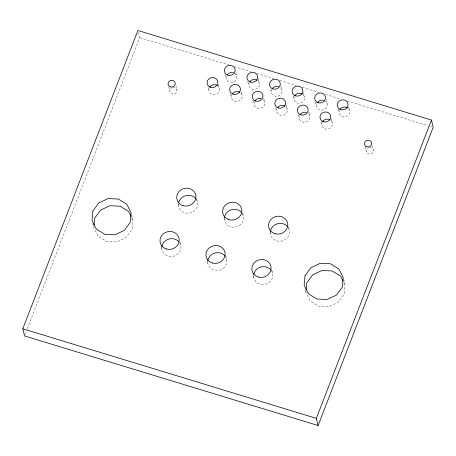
<?xml version="1.0" encoding="UTF-8"?>
<svg xmlns="http://www.w3.org/2000/svg" width="456" height="456" viewBox="0 0 456 456"><rect width="100%" height="100%" fill="white"/><g stroke="black" fill="none" stroke-linecap="round" stroke-linejoin="round"><path stroke-width="0.34" stroke-dasharray="2.28 1.71" d="M131.596 214.742L132.873 219.957L131.978 229.528L126.078 237.57L116.77 241.931L106.533 241.446L98.114 236.236L93.776 227.709L93.97 225.663M343.716 279.471L344.992 284.686L344.098 294.257L338.198 302.299L328.884 306.66L318.653 306.17L310.234 300.966L305.896 292.438L306.09 290.386M25.074 334.624L26.357 331.301M27.383 328.645L139.656 37.648L138.373 32.427M139.656 37.648L228.878 64.872M234.327 66.536L250.669 71.524M256.802 73.393L273.828 78.592M279.955 80.461L296.303 85.449M302.431 87.318L318.778 92.306M325.59 94.386L341.253 99.163M347.387 101.038L427.751 125.56M430.475 126.392L431.838 126.808M343.756 282.253L344.992 284.686M131.636 217.523L132.873 219.957M372.278 145.51L373.396 150.075M365.176 146.917L366.299 151.483M348.777 107.074L349.735 110.985M338.124 109.183L339.087 113.099M331.318 118.537L332.441 123.103M326.034 99.533L327.157 104.099M320.99 121.951L321.793 125.218M315.546 102.292L316.504 106.208M308.9 112.301L309.863 116.212M303.457 92.642L304.574 97.208M298.252 114.41L299.21 118.326M293.123 96.056L293.926 99.317M286.157 104.755L287.28 109.326M280.873 85.751L281.996 90.316M275.669 107.519L276.632 111.435M270.545 89.165L271.343 92.425M263.739 98.519L264.702 102.435M258.295 78.859L259.413 83.425M305.252 289.828L305.896 292.438M288.443 226.518L289.406 230.434M253.091 100.628L254.049 104.544M247.802 81.624L248.765 85.534M241.161 91.627L242.119 95.543M235.872 72.624L236.835 76.534M269.992 232.229L270.471 234.184M230.508 93.742L231.471 97.652M225.224 74.733L226.182 78.649M271.89 270.493L272.694 273.754M218.418 84.086L219.541 88.652M242.677 213.157L243.475 216.418M208.09 87.501L208.888 90.761M253.279 275.549L253.758 277.505M223.902 217.563L224.54 220.174M225.64 255.172L226.763 259.738M175.828 85.563L176.951 90.128M196.587 198.491L197.551 202.401M168.726 86.971L169.849 91.536M207.189 260.883L207.828 263.488M177.971 203.547L178.615 206.158M180.035 242.461L180.832 245.721M161.099 246.217L161.903 249.478M92.813 223.799L93.776 227.709M242.204 213.334A9.656 8.92 -13.8 0 1 236.39 226.888A9.656 8.92 -13.8 0 1 224.409 218.185M172.773 87.546A3.619 3.346 -13.8 0 1 176.848 91.684A3.619 3.346 -13.8 0 1 170.92 93.36A3.619 3.346 -13.8 0 1 172.174 87.717M234.612 73.359A5.432 5.016 -13.8 0 1 236.191 79.948A5.432 5.016 -13.8 0 1 229.225 82.234A5.432 5.016 -13.8 0 1 226.427 76.038M217.318 85.477A5.432 5.016 -13.8 0 1 218.897 92.066A5.432 5.016 -13.8 0 1 211.926 94.352A5.432 5.016 -13.8 0 1 209.133 88.156M196.274 199.318A9.656 8.92 -13.8 0 1 190.465 212.872A9.656 8.92 -13.8 0 1 178.478 204.168M179.561 242.632A9.656 8.92 -13.8 0 1 173.753 256.192A9.656 8.92 -13.8 0 1 161.766 247.488M288.488 227.926A9.656 8.92 -13.8 0 1 281.968 240.996A9.656 8.92 -13.8 0 1 270.34 232.195M369.223 147.493A3.619 3.346 -13.8 0 1 373.299 151.631A3.619 3.346 -13.8 0 1 367.371 153.307A3.619 3.346 -13.8 0 1 368.619 147.664M271.018 270.123A9.656 8.92 -13.8 0 1 265.956 284.122A9.656 8.92 -13.8 0 1 253.621 275.515M225.093 256.107A9.656 8.92 -13.8 0 1 220.026 270.106A9.656 8.92 -13.8 0 1 207.697 261.499M331.261 120.783A5.432 5.016 -13.8 0 1 328.052 129.088A5.432 5.016 -13.8 0 1 322.039 122.607M324.319 100.594A5.432 5.016 -13.8 0 1 326.735 107.109A5.432 5.016 -13.8 0 1 319.764 109.879A5.432 5.016 -13.8 0 1 316.749 103.603M308.678 113.892A5.432 5.016 -13.8 0 1 305.474 122.197A5.432 5.016 -13.8 0 1 299.455 115.721M303.394 94.882A5.432 5.016 -13.8 0 1 300.19 103.193A5.432 5.016 -13.8 0 1 294.171 96.712M348.555 108.665A5.432 5.016 -13.8 0 1 345.352 116.97A5.432 5.016 -13.8 0 1 339.332 110.494M286.1 107A5.432 5.016 -13.8 0 1 282.891 115.305A5.432 5.016 -13.8 0 1 276.877 108.83M280.81 87.991A5.432 5.016 -13.8 0 1 277.607 96.301A5.432 5.016 -13.8 0 1 271.588 89.821M263.517 100.109A5.432 5.016 -13.8 0 1 260.313 108.42A5.432 5.016 -13.8 0 1 254.294 101.939M258.233 81.1A5.432 5.016 -13.8 0 1 255.029 89.41A5.432 5.016 -13.8 0 1 249.01 82.929M240.939 93.218A5.432 5.016 -13.8 0 1 237.736 101.528A5.432 5.016 -13.8 0 1 231.716 95.047"/><path stroke-width="0.68" d="M94.033 224.979L94.677 218.145L100.571 210.102L109.885 205.741L120.122 206.226L128.535 211.43L131.014 216.304M306.153 289.708L306.791 282.874L312.691 274.831L322.004 270.471L332.242 270.955L340.655 276.159L343.134 281.033M22.8 328.776L137.894 30.472L431.439 120.048L433.2 127.224L318.106 425.528L24.561 335.952L22.8 328.776L316.344 418.351L318.106 425.528M316.344 418.351L431.439 120.048M224.472 217.501A9.656 8.92 -13.8 0 1 231.295 209.794A9.656 8.92 -13.8 0 1 241.372 212.291M227.082 74.852A5.432 5.016 -13.8 0 1 233.358 72.795M209.788 86.971A5.432 5.016 -13.8 0 1 217.318 85.477M178.661 202.806A9.656 8.92 -13.8 0 1 185.723 195.681A9.656 8.92 -13.8 0 1 195.447 198.274M161.829 246.804A9.656 8.92 -13.8 0 1 168.657 239.098A9.656 8.92 -13.8 0 1 178.735 241.594M270.402 231.511A9.656 8.92 -13.8 0 1 277.225 223.81A9.656 8.92 -13.8 0 1 287.303 226.301M253.69 274.831A9.656 8.92 -13.8 0 1 260.513 267.13A9.656 8.92 -13.8 0 1 270.59 269.621M207.759 260.815A9.656 8.92 -13.8 0 1 214.582 253.114A9.656 8.92 -13.8 0 1 224.66 255.605M322.688 121.421A5.432 5.016 -13.8 0 1 330.218 119.928M317.028 102.999A5.432 5.016 -13.8 0 1 323.68 100.354M300.111 114.53A5.432 5.016 -13.8 0 1 306.386 112.472M294.821 95.521A5.432 5.016 -13.8 0 1 302.351 94.027M339.982 109.303A5.432 5.016 -13.8 0 1 347.512 107.81M277.527 107.639A5.432 5.016 -13.8 0 1 285.057 106.145M272.243 88.635A5.432 5.016 -13.8 0 1 278.519 86.577M254.95 100.747A5.432 5.016 -13.8 0 1 261.225 98.69M249.66 81.744A5.432 5.016 -13.8 0 1 257.19 80.25M232.366 93.862A5.432 5.016 -13.8 0 1 239.896 92.368M92.91 210.968L92.015 220.533L96.353 229.066L104.772 234.27L115.003 234.754L124.317 230.394L130.216 222.351L131.111 212.787L126.774 204.254L118.355 199.05L108.123 198.565L98.809 202.926L92.91 210.968M305.03 275.698L304.135 285.262L308.473 293.795L316.892 298.999L327.123 299.484L336.437 295.123L342.336 287.08L343.231 277.516L338.893 268.983L330.475 263.779L320.243 263.294L310.929 267.655L305.03 275.698M228.958 219.649A9.656 8.92 -13.8 0 0 241.714 209.241A9.656 8.92 -13.8 0 0 226.068 204.47A9.656 8.92 -13.8 0 0 228.958 219.649M170.401 86.857A3.619 3.346 -13.8 0 0 175.184 82.958A3.619 3.346 -13.8 0 0 169.319 81.168A3.619 3.346 -13.8 0 0 170.401 86.857M227.897 75.211A5.432 5.016 -13.8 0 0 235.074 69.358A5.432 5.016 -13.8 0 0 226.273 66.673A5.432 5.016 -13.8 0 0 227.897 75.211M210.604 87.33A5.432 5.016 -13.8 0 0 217.78 81.476A5.432 5.016 -13.8 0 0 208.979 78.791A5.432 5.016 -13.8 0 0 210.604 87.33M183.027 205.633A9.656 8.92 -13.8 0 0 195.784 195.231A9.656 8.92 -13.8 0 0 180.143 190.454A9.656 8.92 -13.8 0 0 183.027 205.633M166.315 248.953A9.656 8.92 -13.8 0 0 179.071 238.545A9.656 8.92 -13.8 0 0 163.43 233.774A9.656 8.92 -13.8 0 0 166.315 248.953M274.888 233.666A9.656 8.92 -13.8 0 0 287.645 223.258A9.656 8.92 -13.8 0 0 271.998 218.487A9.656 8.92 -13.8 0 0 274.888 233.666M366.852 146.803A3.619 3.346 -13.8 0 0 371.634 142.905A3.619 3.346 -13.8 0 0 365.769 141.109A3.619 3.346 -13.8 0 0 366.852 146.803M258.17 276.98A9.656 8.92 -13.8 0 0 270.927 266.578A9.656 8.92 -13.8 0 0 255.286 261.801A9.656 8.92 -13.8 0 0 258.17 276.98M212.245 262.964A9.656 8.92 -13.8 0 0 225.002 252.561A9.656 8.92 -13.8 0 0 209.355 247.79A9.656 8.92 -13.8 0 0 212.245 262.964M323.503 121.78A5.432 5.016 -13.8 0 0 330.68 115.927A5.432 5.016 -13.8 0 0 321.879 113.242A5.432 5.016 -13.8 0 0 323.503 121.78M318.22 102.777A5.432 5.016 -13.8 0 0 325.396 96.923A5.432 5.016 -13.8 0 0 316.595 94.238A5.432 5.016 -13.8 0 0 318.22 102.777M300.926 114.889A5.432 5.016 -13.8 0 0 308.102 109.041A5.432 5.016 -13.8 0 0 299.301 106.356A5.432 5.016 -13.8 0 0 300.926 114.889M295.636 95.885A5.432 5.016 -13.8 0 0 302.812 90.031A5.432 5.016 -13.8 0 0 294.012 87.347A5.432 5.016 -13.8 0 0 295.636 95.885M340.797 109.662A5.432 5.016 -13.8 0 0 347.974 103.814A5.432 5.016 -13.8 0 0 339.173 101.129A5.432 5.016 -13.8 0 0 340.797 109.662M278.342 107.998A5.432 5.016 -13.8 0 0 285.519 102.15A5.432 5.016 -13.8 0 0 276.718 99.465A5.432 5.016 -13.8 0 0 278.342 107.998M273.058 88.994A5.432 5.016 -13.8 0 0 280.235 83.14A5.432 5.016 -13.8 0 0 271.434 80.456A5.432 5.016 -13.8 0 0 273.058 88.994M255.765 101.112A5.432 5.016 -13.8 0 0 262.941 95.258A5.432 5.016 -13.8 0 0 254.14 92.574A5.432 5.016 -13.8 0 0 255.765 101.112M250.475 82.103A5.432 5.016 -13.8 0 0 257.651 76.249A5.432 5.016 -13.8 0 0 248.851 73.564A5.432 5.016 -13.8 0 0 250.475 82.103M233.181 94.221A5.432 5.016 -13.8 0 0 240.358 88.367A5.432 5.016 -13.8 0 0 231.557 85.682A5.432 5.016 -13.8 0 0 233.181 94.221"/></g></svg>
